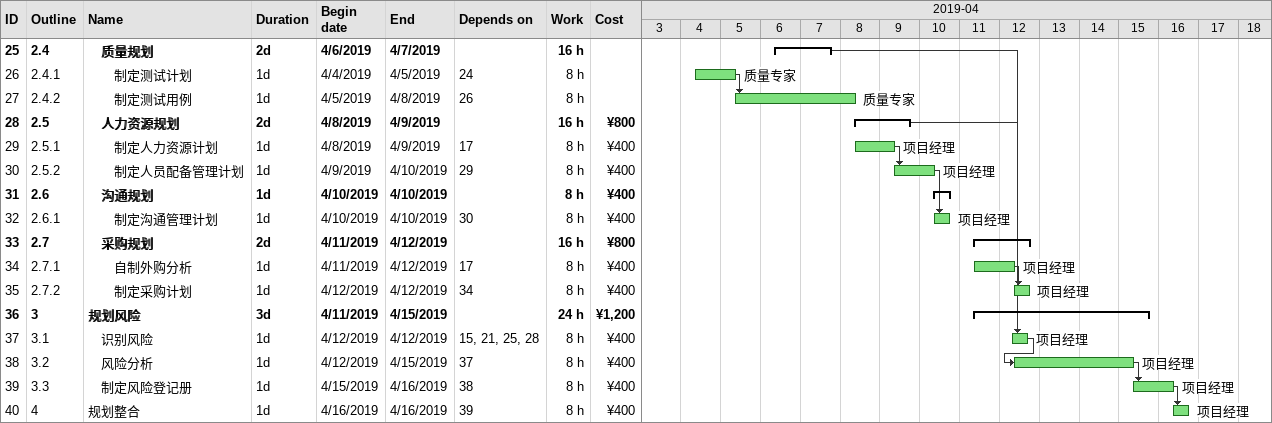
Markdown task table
| ID | WBS | Task | Duration | Start | Finish | Predecessors | Resources | Work (h) | Cost (¥) |
|---|---|---|---|---|---|---|---|---|---|
| 25 | 2.4 | **质量规划** | 2d | 2019-04-06 | 2019-04-07 |  |  | 16 |  |
| 26 | 2.4.1 | 制定测试计划 | 1d | 2019-04-04 | 2019-04-05 | 24 | 质量专家 | 8 |  |
| 27 | 2.4.2 | 制定测试用例 | 1d | 2019-04-05 | 2019-04-08 | 26 | 质量专家 | 8 |  |
| 28 | 2.5 | **人力资源规划** | 2d | 2019-04-08 | 2019-04-09 |  |  | 16 | 800 |
| 29 | 2.5.1 | 制定人力资源计划 | 1d | 2019-04-08 | 2019-04-09 | 17 | 项目经理 | 8 | 400 |
| 30 | 2.5.2 | 制定人员配备管理计划 | 1d | 2019-04-09 | 2019-04-10 | 29 | 项目经理 | 8 | 400 |
| 31 | 2.6 | **沟通规划** | 1d | 2019-04-10 | 2019-04-10 |  |  | 8 | 400 |
| 32 | 2.6.1 | 制定沟通管理计划 | 1d | 2019-04-10 | 2019-04-10 | 30 | 项目经理 | 8 | 400 |
| 33 | 2.7 | **采购规划** | 2d | 2019-04-11 | 2019-04-12 |  |  | 16 | 800 |
| 34 | 2.7.1 | 自制外购分析 | 1d | 2019-04-11 | 2019-04-12 | 17 | 项目经理 | 8 | 400 |
| 35 | 2.7.2 | 制定采购计划 | 1d | 2019-04-12 | 2019-04-12 | 34 | 项目经理 | 8 | 400 |
| 36 | 3 | **规划风险** | 3d | 2019-04-11 | 2019-04-15 |  |  | 24 | 1200 |
| 37 | 3.1 | 识别风险 | 1d | 2019-04-12 | 2019-04-12 | 15, 21, 25, 28 | 项目经理 | 8 | 400 |
| 38 | 3.2 | 风险分析 | 1d | 2019-04-12 | 2019-04-15 | 37 | 项目经理 | 8 | 400 |
| 39 | 3.3 | 制定风险登记册 | 1d | 2019-04-15 | 2019-04-16 | 38 | 项目经理 | 8 | 400 |
| 40 | 4 | 规划整合 | 1d | 2019-04-16 | 2019-04-16 | 39 | 项目经理 | 8 | 400 |
